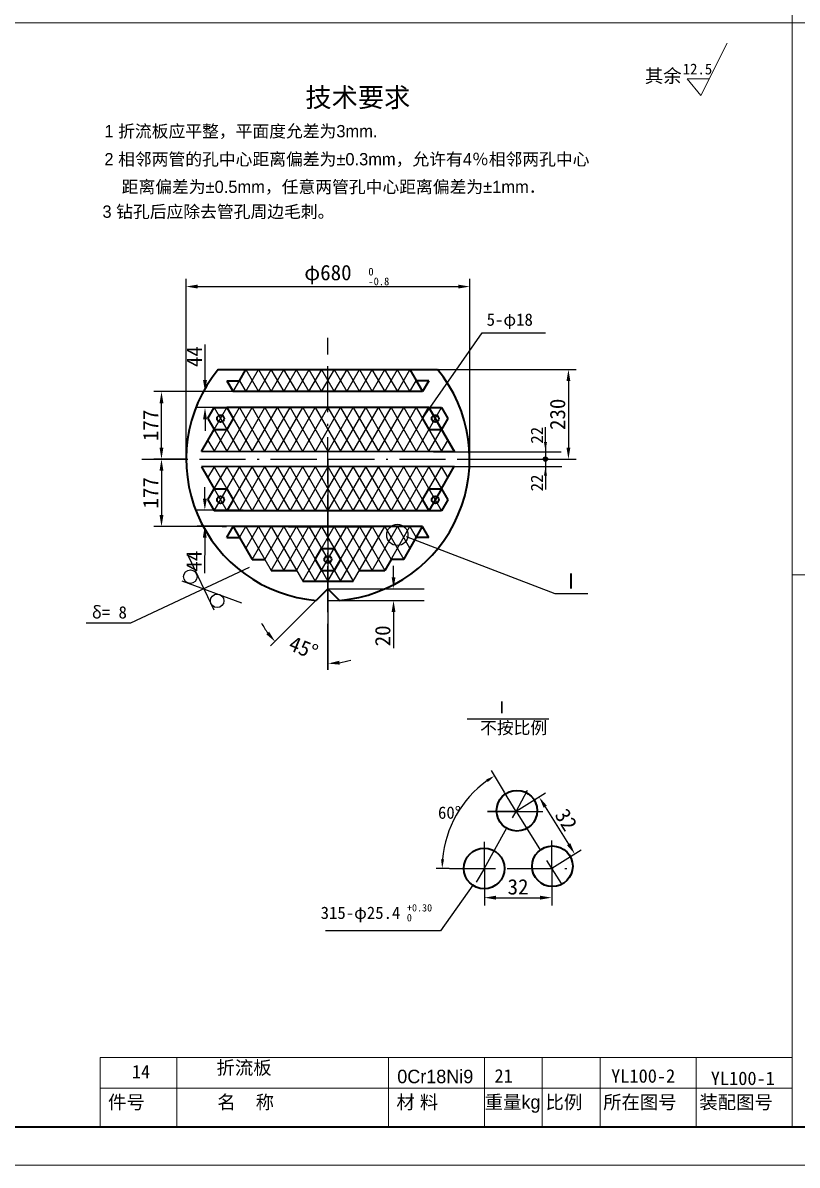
# Model space of a CAD drawing. Extents: x 1529 to 2370, y -401 to 193.
# Drawn here: x 1958.2 to 2159.5, y -401.1 to -104.1 of the extents above; entities that cross this region are included whole.
import ezdxf

# ---------------------------------------------------------------- set-up
doc = ezdxf.new("R2010")
doc.units = 0
doc.header["$MEASUREMENT"] = 0
doc.linetypes.add('ACAD_ISO11W100', pattern=[33.5, 12, -3, 12, -3, 0.5, -3])
doc.layers.get('0').update_dxf_attribs({"linetype": 'CONTINUOUS'})
doc.layers.get('DEFPOINTS').update_dxf_attribs({"linetype": 'CONTINUOUS'})
for name, color, linetype, lineweight in [('6', 5, 'CONTINUOUS', 20), ('LUNKUO', 2, 'CONTINUOUS', 40), ('XI', 5, 'CONTINUOUS', 20)]:
    doc.layers.add(name, color=color, linetype=linetype, lineweight=lineweight)
for name, color, linetype in [('BIAOZHU', 5, 'CONTINUOUS'), ('FUZHU', 1, 'CONTINUOUS'), ('WANGXIAN', 4, 'CONTINUOUS')]:
    doc.layers.add(name, color=color, linetype=linetype)
doc.styles.get("Standard").update_dxf_attribs({"font": 'SIMFANG.TTF'})
doc.dimstyles.get("Standard").update_dxf_attribs({"dimtxt": 0.18, "dimasz": 0.18, "dimexe": 0.18, "dimexo": 0.0625, "dimgap": 0.09, "dimtad": 0, "dimtih": 1, "dimtoh": 1, "dimdec": 4, "dimzin": 0, "dimdsep": 46, "dimtxsty": 'Standard', "dimcen": 0.09, "dimadec": 0, "dimazin": 0, "dimtfac": 1, "dimtdec": 4, "dimtofl": 0, "dimtmove": 0, "dimatfit": 3, "dimfxl": 1, "dimtolj": 1, "dimtzin": 0, "dimarcsym": 0})

# ---------------------------------------------------------------- blocks, each defined once
blk = doc.blocks.new('A$C1BA17401')
at = {"layer": '6'}
blk.add_line((6.5, 0), (15.57, 18.12), dxfattribs=at)
at = {"layer": '6', "linetype": 'Continuous'}
for p, q in [((9.37, 5.72), (1.73, 5.72)), ((1.73, 5.72), (6.5, 0))]:
    blk.add_line(p, q, dxfattribs=at)
blk.add_text('12.5', height=3.75, dxfattribs=at).set_placement((0.21, 7.3))
blk = doc.blocks.new('*D182')
at = {"layer": 'DEFPOINTS', "color": 0}
for p in [(2020.54, -200), (2005.58, -204.16), (2015.62, -204.16)]:
    blk.add_point(p, dxfattribs=at)
at = {"layer": 'XI', "color": 0, "lineweight": -2}
for p, q in [((2005.58, -197), (2005.58, -187.78)), ((2020.48, -200), (2003.58, -200)), ((2015.55, -204.16), (2003.58, -204.16)), ((2005.58, -207.16), (2005.58, -210.16))]:
    blk.add_line(p, q, dxfattribs=at)
at = {"layer": 'XI', "color": 0}
for points in [[(2005.08, -197), (2006.08, -197), (2005.58, -200)], [(2005.08, -207.16), (2006.08, -207.16), (2005.58, -204.16)]]:
    blk.add_solid(points, dxfattribs=at)
at = {"layer": 'XI', "color": 0, "insert": (2002.78, -190.89), "char_height": 4, "attachment_point": 5, "rotation": 90}
blk.add_mtext('\\A1;44', dxfattribs=at)
blk = doc.blocks.new('*D183')
at = {"layer": 'DEFPOINTS', "color": 0}
for p in [(2005.53, -230.81), (2015.57, -230.84), (2020.48, -235.01)]:
    blk.add_point(p, dxfattribs=at)
at = {"layer": 'XI', "color": 0, "lineweight": -2}
for p, q in [((2005.54, -227.81), (2005.55, -224.81)), ((2015.51, -230.84), (2003.53, -230.8)), ((2020.42, -235.01), (2003.52, -234.95)), ((2005.51, -237.96), (2005.48, -247.19))]:
    blk.add_line(p, q, dxfattribs=at)
at = {"layer": 'XI', "color": 0}
for points in [[(2005.04, -227.8), (2006.04, -227.81), (2005.53, -230.81)], [(2005.01, -237.96), (2006.01, -237.96), (2005.52, -234.96)]]:
    blk.add_solid(points, dxfattribs=at)
at = {"layer": 'XI', "color": 0, "insert": (2002.69, -244.07), "char_height": 4, "attachment_point": 5, "rotation": 89.8059}
blk.add_mtext('\\A1;44', dxfattribs=at)
blk = doc.blocks.new('*D184')
at = {"layer": 'BIAOZHU', "color": 0, "lineweight": -2}
for p, q in [((2078.21, -323.95), (2078.21, -333.57)), ((2095.72, -324.03), (2095.72, -333.57)), ((2081.21, -331.57), (2092.72, -331.57))]:
    blk.add_line(p, q, dxfattribs=at)
at = {"layer": 'BIAOZHU', "color": 0}
for points in [[(2081.21, -331.07), (2081.21, -332.07), (2078.21, -331.57)], [(2092.72, -331.07), (2092.72, -332.07), (2095.72, -331.57)]]:
    blk.add_solid(points, dxfattribs=at)
at = {"layer": 'DEFPOINTS', "color": 0}
for p in [(2078.21, -323.88), (2095.72, -323.97), (2095.72, -331.57)]:
    blk.add_point(p, dxfattribs=at)
at = {"layer": 'BIAOZHU', "color": 0, "insert": (2086.97, -328.77), "char_height": 4, "attachment_point": 5}
blk.add_mtext('\\A1;32', dxfattribs=at)
blk = doc.blocks.new('*D185')
at = {"layer": 'BIAOZHU', "color": 0, "lineweight": -2}
for p, q in [((2086.5, -309.11), (2094.14, -304.32)), ((2094.04, -307.93), (2100.13, -317.67)), ((2095.77, -323.93), (2103.42, -319.15))]:
    blk.add_line(p, q, dxfattribs=at)
at = {"layer": 'BIAOZHU', "color": 0}
for points in [[(2094.46, -307.66), (2093.62, -308.19), (2092.45, -305.39)], [(2100.56, -317.4), (2099.71, -317.93), (2101.72, -320.21)]]:
    blk.add_solid(points, dxfattribs=at)
at = {"layer": 'DEFPOINTS', "color": 0}
for p in [(2086.44, -309.14), (2101.72, -320.21), (2095.72, -323.97)]:
    blk.add_point(p, dxfattribs=at)
at = {"layer": 'BIAOZHU', "color": 0, "insert": (2099.46, -311.31), "char_height": 4, "attachment_point": 5, "rotation": 302.0344}
blk.add_mtext('\\A1;32', dxfattribs=at)
blk = doc.blocks.new('*D186')
at = {"layer": 'BIAOZHU', "color": 0, "lineweight": -2}
for start, end in [(207.2232, 216.0985), (278.8753, 287.7507)]:
    blk.add_arc((2037.54, -251.31), 19.39, start, end, dxfattribs=at)
at = {"layer": 'BIAOZHU', "color": 0}
for points in [[(2022.25, -262.41), (2021.49, -263.06), (2023.82, -265.01)], [(2040.57, -270.97), (2040.49, -269.97), (2037.54, -270.7)]]:
    blk.add_solid(points, dxfattribs=at)
at = {"layer": 'DEFPOINTS', "color": 0}
for p in [(2037.54, -186.16), (2034.66, -254.19), (2022.65, -266.19), (2027.84, -268.1), (2037.54, -283.14)]:
    blk.add_point(p, dxfattribs=at)
at = {"layer": 'BIAOZHU', "color": 0, "insert": (2031.19, -266.63), "char_height": 4, "attachment_point": 5, "rotation": 337.4869}
blk.add_mtext('\\A1;45°', dxfattribs=at)
blk = doc.blocks.new('*D187')
at = {"layer": 'BIAOZHU', "color": 0, "lineweight": -2}
for p, q in [((2054.6, -248.25), (2054.6, -245.25)), ((2052.02, -251.25), (2056.6, -251.25)), ((2052.02, -254.3), (2056.6, -254.3)), ((2054.6, -257.3), (2054.6, -266.68))]:
    blk.add_line(p, q, dxfattribs=at)
at = {"layer": 'BIAOZHU', "color": 0}
for points in [[(2054.1, -248.25), (2055.1, -248.25), (2054.6, -251.25)], [(2054.1, -257.3), (2055.1, -257.3), (2054.6, -254.3)]]:
    blk.add_solid(points, dxfattribs=at)
at = {"layer": 'DEFPOINTS', "color": 0}
for p in [(2051.95, -251.25), (2051.95, -254.3), (2054.6, -254.3)]:
    blk.add_point(p, dxfattribs=at)
at = {"layer": 'BIAOZHU', "color": 0, "insert": (2051.8, -263.49), "char_height": 4, "attachment_point": 5, "rotation": 90}
blk.add_mtext('\\A1;20', dxfattribs=at)
blk = doc.blocks.new('*D188')
at = {"layer": 'BIAOZHU', "color": 0, "lineweight": -2}
for p, q in [((2000.63, -217.55), (1992.26, -217.55)), ((1994.26, -220.55), (1994.26, -232.1)), ((2011.12, -235.1), (1992.26, -235.1))]:
    blk.add_line(p, q, dxfattribs=at)
at = {"layer": 'BIAOZHU', "color": 0}
for points in [[(1993.76, -220.55), (1994.76, -220.55), (1994.26, -217.55)], [(1993.76, -232.1), (1994.76, -232.1), (1994.26, -235.1)]]:
    blk.add_solid(points, dxfattribs=at)
at = {"layer": 'DEFPOINTS', "color": 0}
for p in [(2000.7, -217.55), (1994.26, -235.1), (2011.18, -235.1)]:
    blk.add_point(p, dxfattribs=at)
at = {"layer": 'BIAOZHU', "color": 0, "insert": (1991.46, -226.32), "char_height": 4, "attachment_point": 5, "rotation": 90}
blk.add_mtext('\\A1;177', dxfattribs=at)
blk = doc.blocks.new('*D189')
at = {"layer": 'BIAOZHU', "color": 0, "lineweight": -2}
for p, q in [((2011.12, -200), (1992.26, -200)), ((1994.26, -214.55), (1994.26, -203)), ((2000.63, -217.55), (1992.26, -217.55))]:
    blk.add_line(p, q, dxfattribs=at)
at = {"layer": 'BIAOZHU', "color": 0}
for points in [[(1993.76, -203), (1994.76, -203), (1994.26, -200)], [(1993.76, -214.55), (1994.76, -214.55), (1994.26, -217.55)]]:
    blk.add_solid(points, dxfattribs=at)
at = {"layer": 'DEFPOINTS', "color": 0}
for p in [(1994.26, -200), (2011.18, -200), (2000.7, -217.55)]:
    blk.add_point(p, dxfattribs=at)
at = {"layer": 'BIAOZHU', "color": 0, "insert": (1991.46, -208.78), "char_height": 4, "attachment_point": 5, "rotation": 90}
blk.add_mtext('\\A1;177', dxfattribs=at)
blk = doc.blocks.new('*D190')
at = {"layer": 'BIAOZHU', "color": 0, "lineweight": -2}
for p, q in [((2066.13, -194.24), (2102.07, -194.24)), ((2100.07, -197.24), (2100.07, -214.55)), ((2074.44, -217.55), (2102.07, -217.55))]:
    blk.add_line(p, q, dxfattribs=at)
at = {"layer": 'BIAOZHU', "color": 0}
for points in [[(2099.57, -197.24), (2100.57, -197.24), (2100.07, -194.24)], [(2099.57, -214.55), (2100.57, -214.55), (2100.07, -217.55)]]:
    blk.add_solid(points, dxfattribs=at)
at = {"layer": 'DEFPOINTS', "color": 0}
for p in [(2066.07, -194.24), (2074.38, -217.55), (2100.07, -217.55)]:
    blk.add_point(p, dxfattribs=at)
at = {"layer": 'BIAOZHU', "color": 0, "insert": (2097.27, -205.9), "char_height": 4, "attachment_point": 5, "rotation": 90}
blk.add_mtext('\\A1;230', dxfattribs=at)
blk = doc.blocks.new('*D191')
at = {"layer": 'BIAOZHU', "color": 0, "lineweight": -2}
for p, q in [((2000.65, -217.49), (2000.65, -170.68)), ((2074.43, -217.49), (2074.43, -170.68)), ((2003.65, -172.68), (2071.43, -172.68))]:
    blk.add_line(p, q, dxfattribs=at)
at = {"layer": 'BIAOZHU', "color": 0}
for points in [[(2003.65, -172.18), (2003.65, -173.18), (2000.65, -172.68)], [(2071.43, -172.18), (2071.43, -173.18), (2074.43, -172.68)]]:
    blk.add_solid(points, dxfattribs=at)
at = {"layer": 'DEFPOINTS', "color": 0}
for p in [(2074.43, -172.68), (2000.65, -217.55), (2074.43, -217.55)]:
    blk.add_point(p, dxfattribs=at)
at = {"layer": 'BIAOZHU', "color": 0, "insert": (2037.54, -169.58), "char_height": 4, "attachment_point": 5}
blk.add_mtext('\\A1;φ680', dxfattribs=at)

msp = doc.modelspace()

# ---------------------------------------------------------------- hatches: boundary and pattern name
at = {"layer": 'BIAOZHU'}
h = msp.add_hatch(color=256, dxfattribs=at)
h.paths.add_polyline_path([(2094.65311, -217.54913, 0.414213562), (2094.10204, -216.99806), (2094.10204, -217.54913)])
h.paths.add_polyline_path([(2094.10204, -216.99806, 0.414213562), (2093.55097, -217.54913), (2094.10204, -217.54913)])
h.paths.add_polyline_path([(2094.10204, -217.54913), (2093.55097, -217.54913, 0.414213562), (2094.10204, -218.1002)])
h.paths.add_polyline_path([(2094.10204, -218.1002, 0.414213562), (2094.65311, -217.54913), (2094.10204, -217.54913)])

# ---------------------------------------------------------------- linework, layer by layer
at = {"color": 5, "linetype": 'ByBlock'}
for p, q in [((2094.10204, -213.09638), (2094.10204, -209.26567)), ((2094.07609, -221.47263), (2094.07609, -225.44537))]:
    msp.add_line(p, q, dxfattribs=at)
for points in [[(2093.70204, -213.09638), (2094.50204, -213.09638), (2094.10204, -215.49638)], [(2093.70204, -221.85632), (2094.50204, -221.85632), (2094.10204, -219.45632)]]:
    msp.add_solid(points, dxfattribs=at)
at = {"layer": 'BIAOZHU'}
for p, q in [((2062.15872, -207.00092), (2077.61924, -184.74075)), ((2077.61924, -184.74075), (2094.09444, -184.74075)), ((2016.16625, -194.26197), (2019.4808, -200.00295)), ((2016.19789, -200.00295), (2019.51322, -194.26062)), ((2019.4484, -194.26065), (2022.76372, -200.00295)), ((2019.4808, -200.00295), (2022.7969, -194.2593)), ((2022.73055, -194.25933), (2026.04664, -200.00295)), ((2022.76372, -200.00295), (2026.08058, -194.25798)), ((2026.01271, -194.258), (2029.32955, -200.00295)), ((2026.04664, -200.00295), (2029.36426, -194.25665)), ((2029.29486, -194.25668), (2032.61247, -200.00295)), ((2029.32955, -200.00295), (2032.64795, -194.25533)), ((2032.57701, -194.25536), (2035.89539, -200.00295)), ((2032.61247, -200.00295), (2035.93163, -194.254)), ((2035.85917, -194.25403), (2039.17831, -200.00295)), ((2035.89539, -200.00295), (2039.21531, -194.25268)), ((2039.14132, -194.25271), (2042.46122, -200.00295)), ((2039.17831, -200.00295), (2042.49899, -194.25136)), ((2042.42347, -194.25139), (2045.74414, -200.00295)), ((2042.46122, -200.00295), (2045.78267, -194.25003)), ((2045.70563, -194.25007), (2049.02706, -200.00295)), ((2045.74414, -200.00295), (2049.06635, -194.24871)), ((2048.98778, -194.24874), (2052.30997, -200.00295)), ((2049.02706, -200.00295), (2052.35003, -194.24739)), ((2052.26993, -194.24742), (2055.59289, -200.00295)), ((2052.30997, -200.00295), (2055.63371, -194.24606)), ((2055.55209, -194.2461), (2058.87581, -200.00295)), ((2055.59289, -200.00295), (2058.87581, -194.31677)), ((2012.91497, -200.00295), (2014.55643, -197.15986)), ((2014.55643, -197.15986), (2016.19789, -200.00295)), ((2058.87581, -200.00295), (2060.51727, -197.15986)), ((2062.15872, -200.00295), (2060.51727, -197.15986)), ((2007.95036, -215.59986), (2014.55643, -204.15783)), ((2007.99024, -209.84463), (2011.27351, -204.15783)), ((2007.99059, -204.15783), (2011.27351, -209.84401)), ((2011.23156, -215.60284), (2017.83934, -204.15783)), ((2011.27351, -204.15783), (2017.88564, -215.61036)), ((2014.51276, -215.60582), (2021.12226, -204.15783)), ((2014.55643, -204.15783), (2021.17027, -215.61334)), ((2017.79396, -215.60879), (2024.40518, -204.15783)), ((2017.83934, -204.15783), (2024.45491, -215.61632)), ((2021.07516, -215.61177), (2027.6881, -204.15783)), ((2021.12226, -204.15783), (2027.73955, -215.6193)), ((2024.35636, -215.61474), (2030.97101, -204.15783)), ((2024.40518, -204.15783), (2031.02332, -215.62079)), ((2027.63756, -215.61772), (2034.25393, -204.15783)), ((2027.6881, -204.15783), (2034.30882, -215.62526)), ((2030.91876, -215.6207), (2037.53685, -204.15783)), ((2030.97101, -204.15783), (2037.5926, -215.62675)), ((2034.19995, -215.62367), (2040.81976, -204.15783)), ((2034.25393, -204.15783), (2040.8781, -215.63122)), ((2037.48115, -215.62665), (2044.10268, -204.15783)), ((2037.53685, -204.15783), (2044.16187, -215.63271)), ((2040.76235, -215.62962), (2047.3856, -204.15783)), ((2040.81976, -204.15783), (2047.44737, -215.63718)), ((2044.04355, -215.6326), (2050.66851, -204.15783)), ((2044.10268, -204.15783), (2050.73115, -215.63867)), ((2047.32475, -215.63558), (2053.95143, -204.15783)), ((2047.3856, -204.15783), (2054.01578, -215.64165)), ((2050.60509, -215.64004), (2057.23435, -204.15783)), ((2050.66851, -204.15783), (2057.30042, -215.64462)), ((2053.88629, -215.64302), (2060.51727, -204.15783)), ((2053.95143, -204.15783), (2060.58506, -215.6476)), ((2057.16749, -215.64599), (2063.80018, -204.15783)), ((2057.23435, -204.15783), (2063.86969, -215.65058)), ((2060.44869, -215.64897), (2067.0831, -204.15783)), ((2060.51727, -204.15783), (2067.15433, -215.65356)), ((2063.80018, -204.15783), (2067.0831, -209.84401)), ((2009.63205, -207.00092), (2014.601, -215.60738)), ((2007.99059, -209.84401), (2011.31636, -215.60441)), ((2063.72988, -215.65194), (2067.0831, -209.84401)), ((2006.34914, -212.68709), (2008.03173, -215.60143)), ((2067.01108, -215.65492), (2068.72456, -212.68709)), ((2064.97199, -215.65492), (2098.15195, -215.65492)), ((2094.10204, -214.31529), (2094.10204, -220.84271)), ((2006.34914, -222.42414), (2008.03173, -219.50981)), ((2007.95036, -219.51137), (2014.55643, -230.95341)), ((2007.99024, -230.95403), (2014.601, -219.50385)), ((2007.99059, -225.26723), (2011.31636, -219.50683)), ((2011.23156, -219.5084), (2017.83934, -230.95341)), ((2011.27351, -230.95341), (2017.88564, -219.50087)), ((2014.51276, -219.50542), (2021.12226, -230.95341)), ((2014.55643, -230.95341), (2021.17027, -219.49789)), ((2017.79396, -219.50244), (2024.40518, -230.95341)), ((2017.83934, -230.95341), (2024.45491, -219.49491)), ((2021.07516, -219.49947), (2027.6881, -230.95341)), ((2021.12226, -230.95341), (2027.73955, -219.49194)), ((2024.35636, -219.49649), (2030.97101, -230.95341)), ((2024.40518, -230.95341), (2031.02332, -219.49045)), ((2027.63756, -219.49352), (2034.25393, -230.95341)), ((2027.6881, -230.95341), (2034.30882, -219.48598)), ((2030.91876, -219.49054), (2037.53685, -230.95341)), ((2030.97101, -230.95341), (2037.5926, -219.48449)), ((2034.19995, -219.48756), (2040.81976, -230.95341)), ((2034.25393, -230.95341), (2040.8781, -219.48002)), ((2037.48115, -219.48459), (2044.10268, -230.95341)), ((2037.53685, -230.95341), (2044.16187, -219.47853)), ((2040.76235, -219.48161), (2047.3856, -230.95341)), ((2040.81976, -230.95341), (2047.44737, -219.47406)), ((2044.04355, -219.47864), (2050.66851, -230.95341)), ((2044.10268, -230.95341), (2050.73115, -219.47257)), ((2047.32475, -219.47566), (2053.95143, -230.95341)), ((2047.3856, -230.95341), (2054.01578, -219.46959)), ((2050.60509, -219.4712), (2057.23435, -230.95341)), ((2050.66851, -230.95341), (2057.30042, -219.46661)), ((2053.88629, -219.46822), (2060.51727, -230.95341)), ((2053.95143, -230.95341), (2060.58506, -219.46363)), ((2057.16749, -219.46524), (2063.80018, -230.95341)), ((2057.23435, -230.95341), (2063.86969, -219.46065)), ((2060.44869, -219.46227), (2065.44164, -228.11032)), ((2060.51727, -230.95341), (2067.15433, -219.45767)), ((2063.72988, -219.45929), (2067.0831, -225.26723)), ((2066.05688, -219.45632), (2098.32951, -219.45632)), ((2067.01108, -219.45632), (2068.72456, -222.42414)), ((2007.99059, -225.26723), (2011.27351, -230.95341)), ((2063.80018, -225.26723), (2067.0831, -230.95341)), ((2012.91497, -235.0953), (2014.55643, -237.93839)), ((2014.55643, -237.93839), (2016.19789, -235.0953)), ((2016.19789, -235.0953), (2022.76372, -246.46766)), ((2016.19789, -240.78148), (2019.4808, -235.0953)), ((2017.83934, -243.62457), (2022.76372, -235.0953)), ((2019.4808, -235.0953), (2026.04664, -246.46766)), ((2021.12226, -243.62457), (2026.04664, -235.0953)), ((2022.76372, -235.0953), (2030.97101, -249.31075)), ((2022.76715, -246.46172), (2029.32955, -235.0953)), ((2026.04664, -235.0953), (2034.25393, -249.31075)), ((2026.04664, -246.46766), (2032.61247, -235.0953)), ((2029.32955, -235.0953), (2037.53685, -249.31075)), ((2029.32955, -246.46766), (2035.89539, -235.0953)), ((2030.97101, -249.31075), (2039.17831, -235.0953)), ((2032.61247, -235.0953), (2040.81976, -249.31075)), ((2034.25393, -249.31075), (2042.46122, -235.0953)), ((2035.89539, -235.0953), (2044.10268, -249.31075)), ((2037.53685, -249.31075), (2045.74414, -235.0953)), ((2039.17831, -235.0953), (2045.74414, -246.46766)), ((2040.81976, -249.31075), (2049.02706, -235.0953)), ((2042.46122, -235.0953), (2049.03191, -246.47608)), ((2044.10268, -249.31075), (2052.30997, -235.0953)), ((2045.74414, -235.0953), (2052.30997, -246.46766)), ((2049.02706, -235.0953), (2053.95143, -243.62457)), ((2049.02706, -246.46766), (2055.59289, -235.0953)), ((2052.30997, -235.0953), (2057.23435, -243.62457)), ((2052.30997, -246.46766), (2058.87581, -235.0953)), ((2055.59289, -235.0953), (2058.87581, -240.78148)), ((2058.87581, -235.0953), (2060.51727, -237.93839)), ((2062.15872, -235.0953), (2060.51727, -237.93839)), ((2057.87664, -237.63041), (2096.57747, -252.50469)), ((2001.17133, -242.68928), (2007.8319, -256.6954)), ((2017.07087, -245.69849), (1986.21255, -260.23629)), ((1999.55284, -249.17585), (2015.10744, -254.94084)), ((2037.50551, -251.22747), (2062.53743, -251.22747)), ((2034.65635, -254.07404), (2022.64917, -266.07026)), ((2037.50551, -254.29739), (2062.53743, -254.29739)), ((2096.57747, -252.50469), (2105.09165, -252.50469)), ((1986.21255, -260.23629), (1974.67203, -260.23629)), ((2073.77727, -285.09983), (2095.00605, -285.09983)), ((2083.43791, -304.13984), (2080.04972, -298.49921)), ((2069.08329, -323.96798), (2065.6379, -323.96798)), ((2075.19409, -328.32407), (2066.83972, -340.21187)), ((2066.83972, -340.21187), (2036.93224, -340.21187))]:
    msp.add_line(p, q, dxfattribs=at)
for centre, radius in [((2094.10204, -217.54913), 0.55107), ((2001.76708, -248.0993), 1.75456), ((2008.73223, -254.38799), 1.75456)]:
    msp.add_circle(centre, radius, dxfattribs=at)
msp.add_arc((2095.3482, -323.96798), 28.1103, 125.8855077, 175.1067162, dxfattribs=at)
for points in [[(2078.65044, -300.85951), (2079.09128, -301.52709), (2080.8736, -299.87079)], [(2067.73999, -321.58725), (2066.94072, -321.5531), (2067.2379, -323.96798)]]:
    msp.add_solid(points, dxfattribs=at)
at = {"layer": 'DEFPOINTS', "color": 0, "linetype": 'ByBlock'}
for p in [(2072.95989, -207.42711), (2002.1138, -227.67114)]:
    msp.add_point(p, dxfattribs=at)
at = {"layer": 'FUZHU', "linetype": 'ACAD_ISO11W100'}
for p, q in [((2037.53685, -272.36442), (2037.53685, -186.04307)), ((1989.13986, -217.54913), (2083.4925, -217.54913)), ((2078.21392, -323.88251), (2086.44324, -309.14309)), ((2086.44324, -309.14309), (2098.16402, -327.87525)), ((2069.13329, -323.96798), (2101.90868, -323.96798))]:
    msp.add_line(p, q, dxfattribs=at)
at = {"layer": 'FUZHU'}
for p, q in [((2037.53685, -217.54913), (2037.53685, -272.36442)), ((2086.44324, -309.14309), (2083.46366, -304.1827)), ((2086.44324, -309.14309), (2089.42282, -303.60162)), ((2079.06465, -309.14309), (2093.37417, -309.14309)), ((2086.44324, -309.14309), (2079.06465, -309.14309)), ((2078.21392, -323.96798), (2078.21392, -317.00457)), ((2095.71923, -323.96798), (2095.71923, -316.73482)), ((2078.21392, -323.88251), (2076.08565, -327.55319))]:
    msp.add_line(p, q, dxfattribs=at)
at = {"layer": 'LUNKUO', "color": 4}
for p, q in [((2008.98652, -194.26553), (2066.06839, -194.24252)), ((2014.55643, -197.15986), (2016.22954, -194.26195)), ((2058.83424, -194.24477), (2062.15872, -200.00295)), ((2011.27351, -197.15986), (2012.91497, -200.00295)), ((2011.27351, -197.15986), (2014.55643, -197.15986)), ((2063.80018, -197.15986), (2060.51727, -197.15986)), ((2063.80018, -197.15986), (2062.15872, -200.00295)), ((2062.15872, -200.00295), (2012.91497, -200.00295)), ((2006.34914, -207.00092), (2007.99059, -204.15783)), ((2007.99059, -204.15783), (2011.27351, -204.15783)), ((2063.80018, -204.15783), (2011.27351, -204.15783)), ((2011.27351, -204.15783), (2012.91497, -207.00092)), ((2062.15872, -207.00092), (2063.80018, -204.15783)), ((2063.80018, -204.15783), (2070.43732, -215.65368)), ((2063.80018, -204.15783), (2067.0831, -204.15783)), ((2067.0831, -204.15783), (2068.72456, -207.00092)), ((2006.34914, -207.00092), (2007.99024, -209.84463)), ((2012.91497, -207.00092), (2011.27351, -209.84401)), ((2062.15872, -207.00092), (2063.79982, -209.84463)), ((2068.72456, -207.00092), (2067.0831, -209.84401)), ((2004.66581, -215.6027), (2007.99059, -209.84401)), ((2007.99024, -209.84463), (2011.27351, -209.84401)), ((2063.80018, -209.84401), (2067.0831, -209.84401)), ((2070.43732, -215.65368), (2004.66581, -215.6027)), ((2070.37217, -219.45632), (2004.66584, -219.50859)), ((2004.66584, -219.50859), (2007.99059, -225.26723)), ((2067.0831, -225.26723), (2070.37217, -219.45632)), ((2006.34914, -228.11032), (2007.99059, -225.26723)), ((2007.99059, -225.26723), (2011.27351, -225.26723)), ((2011.27351, -225.26723), (2012.91497, -228.11032)), ((2062.15872, -228.11032), (2063.80018, -225.26723)), ((2063.80018, -225.26723), (2067.0831, -225.26723)), ((2067.0831, -225.26723), (2068.72456, -228.11032)), ((2006.34914, -228.11032), (2007.99024, -230.95403)), ((2012.91497, -228.11032), (2011.27351, -230.95341)), ((2062.15872, -228.11032), (2063.79982, -230.95403)), ((2068.72456, -228.11032), (2067.0831, -230.95341)), ((2067.08312, -230.95337), (2007.99024, -230.95403)), ((2011.27351, -237.93839), (2012.91497, -235.0953)), ((2012.91497, -235.0953), (2017.83934, -243.62457)), ((2062.15872, -235.0953), (2012.91497, -235.0953)), ((2057.23435, -243.62457), (2062.15872, -235.0953)), ((2063.80018, -237.93839), (2062.15872, -235.0953)), ((2011.27351, -237.93839), (2014.55643, -237.93839)), ((2063.80018, -237.93839), (2060.51727, -237.93839)), ((2034.25393, -243.62457), (2035.89539, -240.78148)), ((2035.89539, -240.78148), (2039.17831, -240.78148)), ((2039.17831, -240.78148), (2040.81976, -243.62457)), ((2017.83934, -243.62457), (2021.12226, -243.62457)), ((2022.76372, -246.46766), (2029.32955, -246.46766)), ((2034.25393, -243.62457), (2035.89539, -246.46766)), ((2035.89539, -246.46766), (2039.17831, -246.46766)), ((2040.81976, -243.62457), (2039.17831, -246.46766)), ((2045.74414, -246.46766), (2052.30997, -246.46766)), ((2053.95143, -243.62457), (2052.30997, -246.46766)), ((2057.23435, -243.62457), (2053.95143, -243.62457)), ((2030.97101, -249.31075), (2044.10268, -249.31075)), ((2037.50551, -251.22747), (2034.46827, -254.26194)), ((2037.50551, -251.22747), (2040.54755, -254.26673))]:
    msp.add_line(p, q, dxfattribs=at)
at = {"layer": 'LUNKUO'}
for p, q in [((2000.85135, -215.20975), (2000.80267, -215.16101)), ((2011.17898, -235.0953), (2010.04277, -235.0953)), ((2027.26469, -235.0953), (2048.77934, -235.0953)), ((2022.7603, -246.46173), (2022.76372, -246.46766))]:
    msp.add_line(p, q, dxfattribs=at)
at = {"layer": 'LUNKUO', "color": 3}
msp.add_line((2067.0831, -225.26723), (2063.80018, -230.95341), dxfattribs=at)
at = {"layer": 'LUNKUO', "color": 4}
msp.add_lwpolyline([(1553.7813, -391.1109), (2359.7813, -391.1109), (2359.7813, 182.8891), (1553.7813, 182.8891)], close=True, dxfattribs=at)
for centre, radius in [((2009.63205, -207.00092), 0.92967), ((2065.44164, -207.00092), 0.92967), ((2009.63205, -228.11032), 0.92967), ((2065.44164, -228.11032), 0.92967), ((2037.53685, -243.62457), 0.92967), ((2086.67745, -308.94511), 5.28614), ((2078.16436, -323.96798), 5.28614), ((2095.89996, -323.40108), 5.28614)]:
    msp.add_circle(centre, radius, dxfattribs=at)
for start, end in [(140.8017816, 265.22214), (274.6875443, 39.2444069)]:
    msp.add_arc((2037.53685, -217.54913), 36.84083, start, end, dxfattribs=at)
at = {"layer": 'WANGXIAN', "color": 5}
msp.add_circle((2055.58765, -237.24975), 2.75983, dxfattribs=at)
at = {"layer": 'XI'}
for p, q in [((2158.2813, -391.1109), (2158.2813, 182.8891)), ((2359.7813, -104.1109), (1553.7813, -104.1109)), ((2359.7813, -247.6109), (2158.2813, -247.6109)), ((1978.2813, -373.1109), (2158.2813, -373.1109)), ((1978.2813, -381.1109), (1978.2813, -373.1109)), ((1998.2813, -381.1109), (1998.2813, -373.1109)), ((2053.2813, -381.1109), (2053.2813, -373.1109)), ((2078.2813, -381.1109), (2078.2813, -373.1109)), ((2093.2813, -381.1109), (2093.2813, -373.1109)), ((2108.2813, -381.1109), (2108.2813, -373.1109)), ((2133.2813, -381.1109), (2133.2813, -373.1109)), ((2158.2813, -381.1109), (1978.2813, -381.1109)), ((1978.2813, -381.1109), (1978.2813, -391.1109)), ((1998.2813, -381.1109), (1998.2813, -391.1109)), ((2053.2813, -381.1109), (2053.2813, -391.1109)), ((2078.2813, -381.1109), (2078.2813, -391.1109)), ((2093.2813, -381.1109), (2093.2813, -391.1109)), ((2108.2813, -381.1109), (2108.2813, -391.1109)), ((2133.2813, -381.1109), (2133.2813, -391.1109)), ((1528.78131, -401.1109), (2369.78131, -401.1109))]:
    msp.add_line(p, q, dxfattribs=at)

# ---------------------------------------------------------------- block references
at = {"layer": '6', "xscale": 0.75, "yscale": 0.75, "zscale": 0.75}
msp.add_blockref('A$C1BA17401', (2129.63808, -122.99128), dxfattribs=at)

# ---------------------------------------------------------------- texts
at = {"color": 5, "linetype": 'ByBlock', "char_height": 3.2, "attachment_point": 5, "rotation": 90}
for insert in [(2091.86204, -211.33787), (2091.86204, -223.73614)]:
    msp.add_mtext('\\A1;22', dxfattribs=dict(at, insert=insert))
at = {"layer": 'BIAOZHU'}
for s, height, p in [('5-φ18', 3.2, (2078.80883, -182.86916)), ('Ⅰ', 4, (2098.03015, -251.26739)), ('δ= 8', 3.2, (1976.14842, -258.98303)), ('Ⅰ', 3.2, (2080.59468, -283.67443)), ('不按比例', 3.2, (2077.09478, -289.00493)), ('315-φ25.4', 3.2, (2035.6405, -337.09194)), ('+0.30', 1.92, (2058.09311, -335.15297)), ('0', 1.92, (2058.05892, -337.72625))]:
    msp.add_text(s, height=height, dxfattribs=at).set_placement(p)
at = {"layer": 'BIAOZHU', "char_height": 2, "width": 10.28152, "attachment_point": 1}
for s, insert in [('0', (2048.05473, -167.78751)), ('-0.8', (2048.05473, -170.32819))]:
    msp.add_mtext(s, dxfattribs=dict(at, insert=insert))
at = {"layer": 'BIAOZHU', "insert": (2069.13835, -309.46738), "char_height": 3.2, "attachment_point": 5, "rotation": 0.4961119}
msp.add_mtext('\\A1;60°', dxfattribs=at)
at = {"layer": 'XI', "attachment_point": 1}
for s, insert, char_height, width in [('{\\fﾷￂￋￎ_GB2312|b0|i0|c134|p49;其余}', (2119.93949, -116.15719), 3.5, 11.6621), ('{\\fﾷￂￋￎ_GB2312|b0|i0|c134|p49;技术要求}', (2031.66168, -121.00304), 5, 73.8724), ('{\\fﾷￂￋￎ_GB2312|b0|i0|c134|p49;1 折流板应平整，平面度允差为3mm.}', (1979.41551, -130.67228), 3.2, 132.3755), ('{\\fﾷￂￋￎ_GB2312|b0|i0|c134|p49;2 相邻两管的孔中心距离偏差为±0.3mm，允许有4％相邻两孔中心}', (1979.41551, -137.96334), 3.2, 165.2311), ('{\\fﾷￂￋￎ_GB2312|b0|i0|c134|p49;距离偏差为±0.5mm，任意两管孔中心距离偏差为±1mm．}', (1983.90318, -145.14158), 3.2, 144.4129), ('{\\fﾷￂￋￎ_GB2312|b0|i0|c134|p49;3 钻孔后应除去管孔周边毛刺。}', (1978.90971, -151.59605), 3.2, 206.413), ('\\fﾷￂￋￎ_GB2312|b0|i0|c134|p49;折流板', (2008.57196, -374.01822), 3.5, 52.9208), ('14', (1986.55338, -375.05655), 3.5, 52.9208), ('{\\fﾷￂￋￎ_GB2312|b0|i0|c134|p49;0Cr18Ni9}', (2055.56506, -376.30051), 3.5, 52.9208), ('21', (2080.84731, -376.14494), 3.5, 52.9208), ('YL100-2', (2111.16936, -376.16754), 3.5, 52.9208), ('YL100-1', (2137.08629, -376.77808), 3.5, 52.9208), ('\\fﾷￂￋￎ_GB2312|b0|i0|c134|p49;件号', (1980.36053, -382.97989), 3.5, 52.9208), ('\\fﾷￂￋￎ_GB2312|b0|i0|c134|p49;名    称', (2008.77988, -382.97989), 3.5, 52.9208), ('\\fﾷￂￋￎ_GB2312|b0|i0|c134|p49;材 料', (2055.36053, -382.97989), 3.5, 52.9208), ('\\fﾷￂￋￎ_GB2312|b0|i0|c134|p49;重量kg', (2078.30018, -382.9596), 3.5, 52.9208), ('\\fﾷￂￋￎ_GB2312|b0|i0|c134|p49;比例', (2094.113, -382.97989), 3.5, 52.9208), ('\\fﾷￂￋￎ_GB2312|b0|i0|c134|p49;所在图号', (2109.113, -382.97989), 3.5, 52.9208), ('\\fﾷￂￋￎ_GB2312|b0|i0|c134|p49;装配图号', (2134.113, -382.97989), 3.5, 52.9208)]:
    msp.add_mtext(s, dxfattribs=dict(at, insert=insert, char_height=char_height, width=width))

# ---------------------------------------------------------------- dimensions: what is measured, and where the dimension line sits
at = {"layer": 'BIAOZHU'}
for base, p1, p2, text, picture, middle in [((2074.42768, -172.68423), (2000.64601, -217.54913), (2074.42768, -217.54913), 'φ680', '*D191', (2037.53685, -169.58152)), ((2095.71923, -331.57077), (2078.21392, -323.88251), (2095.71923, -323.96798), '32', '*D184', (2086.96658, -328.77077))]:
    dim = msp.add_linear_dim(base=base, p1=p1, p2=p2, text=text, dimstyle='Standard', override={"dimtxt": 4, "dimasz": 3, "dimexe": 2, "dimgap": 0.8, "dimtad": 1, "dimtih": 0, "dimtoh": 0}, dxfattribs=at)
    dim.commit()
    dim.dimension.update_dxf_attribs({"geometry": picture, "text_midpoint": middle})
dim = msp.add_angular_dim_2l(base=(2027.83861, -268.09859), line1=((2037.53685, -283.13771), (2037.53685, -186.15945)), line2=((2034.65635, -254.19042), (2022.64917, -266.18664)), text='45°', dimstyle='Standard', override={"dimtxt": 4, "dimasz": 3, "dimexe": 2, "dimgap": 0.8, "dimtad": 1, "dimtih": 0, "dimtoh": 0, "dimadec": 4}, dxfattribs=at)
dim.commit()
dim.dimension.update_dxf_attribs({"geometry": '*D186', "text_midpoint": (2031.18606, -266.6348)})
for base, p1, p2, text, picture, middle in [((2100.07126, -217.54913), (2066.06839, -194.24252), (2074.37768, -217.54913), '230', '*D190', (2097.27126, -205.89582)), ((1994.25977, -200.00295), (2000.69601, -217.54913), (2011.17898, -200.00295), '177', '*D189', (1991.45977, -208.77604)), ((1994.25977, -235.0953), (2000.69601, -217.54913), (2011.17898, -235.0953), '177', '*D188', (1991.45977, -226.32221))]:
    dim = msp.add_linear_dim(base=base, p1=p1, p2=p2, angle=90, text=text, dimstyle='Standard', override={"dimtxt": 4, "dimasz": 3, "dimexe": 2, "dimgap": 0.8, "dimtad": 1, "dimtih": 0, "dimtoh": 0}, dxfattribs=at)
    dim.commit()
    dim.dimension.update_dxf_attribs({"geometry": picture, "text_midpoint": middle})
for p1, p2, distance, text, picture, middle in [((2051.95483, -251.2475), (2051.95483, -254.29739), 2.64565, '20', '*D187', (2051.80048, -263.48657)), ((2086.44324, -309.14309), (2095.71923, -323.96798), 7.08367, '32', '*D185', (2099.45992, -311.31296))]:
    dim = msp.add_aligned_dim(p1=p1, p2=p2, distance=distance, text=text, dimstyle='Standard', override={"dimtxt": 4, "dimasz": 3, "dimexe": 2, "dimgap": 0.8, "dimtad": 1, "dimtih": 0, "dimtoh": 0}, dxfattribs=at)
    dim.commit()
    dim.dimension.update_dxf_attribs({"geometry": picture, "text_midpoint": middle})
at = {"layer": 'XI'}
for base, p1, p2, angle, picture, middle in [((2005.57757, -204.15783), (2020.54171, -200.00295), (2015.61733, -204.15783), 90, '*D182', (2005.57757, -190.88944)), ((2005.53242, -230.80622), (2020.48239, -235.01177), (2015.57212, -230.84024), 269.8058606, '*D183', (2005.48746, -244.07453))]:
    dim = msp.add_linear_dim(base=base, p1=p1, p2=p2, angle=angle, text='44', dimstyle='Standard', override={"dimtxt": 4, "dimasz": 3, "dimexe": 2, "dimgap": 0.8, "dimtad": 1, "dimtih": 0, "dimtoh": 0}, dxfattribs=at)
    dim.commit()
    dim.dimension.update_dxf_attribs({"geometry": picture, "text_midpoint": middle, "dimtype": 160})

doc.saveas('drawing.dxf')
